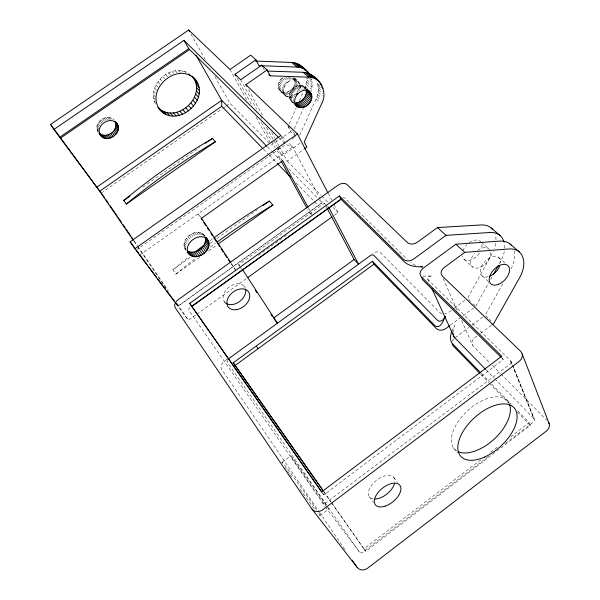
<?xml version="1.0" encoding="UTF-8"?>
<svg xmlns="http://www.w3.org/2000/svg" width="600" height="600" viewBox="0 0 600 600"><rect width="100%" height="100%" fill="white"/><g stroke="black" fill="none" stroke-linecap="round" stroke-linejoin="round"><path stroke-width="0.45" stroke-dasharray="3 2.25" d="M281.805 92.017L284.43 92.633L288.743 91.627L293.993 96.375C287.827 99.938 282.788 93.435 279.038 89.317C276.975 84.938 279.45 79.688 283.192 77.07L288.457 81.765C294.375 76.305 303.63 83.483 299.483 90.51L294.188 85.808L295.005 81.33L293.587 77.535M287.017 96.788C281.04 93.6 283.553 84.773 288.457 81.765M294.278 103.433C281.49 97.493 297.293 77.505 306.075 88.387M453.03 332.64L453.353 329.062L454.47 325.56L451.972 330.998M98.198 132.06C92.28 122.985 107.183 112.102 114.218 120.157M304.68 88.995L306.638 82.2L306.765 77.73L312.142 82.365L312 86.858L310.897 91.44M299.7 135.248L316.058 99.023C318.51 93.57 319.245 87.03 316.665 81.488M155.385 103.762C146.137 84.938 171.233 62.108 188.955 73.53M186.195 250.417C177.442 240.097 197.34 225.03 204.968 236.153M511.088 362.13L510.06 364.178L325.028 503.498M295.793 136.493L290.67 131.565L287.993 126.442L296.332 107.722M299.37 100.913L303.54 91.552M294.248 128.85L303.255 108.757M288.743 91.627L292.5 88.582L294.188 85.808M227.415 359.91L227.085 361.875L327.93 506.805M475.74 306.322L488.82 282.69M490.627 279.428L491.978 276.983M499.192 263.947L500.55 261.502A29.332 18.143 -46.7 0 0 504.412 250.837M502.717 283.875L485.13 315.315L488.438 318.48M322.702 493.403L323.798 494.873L503.205 359.625L502.5 357.915M517.717 410.903L529.14 422.52L509.933 437.535M176.377 303.757L178.267 306.09L318.322 205.673L322.14 202.71L320.407 199.425M480.908 459.728L363.885 548.857L331.365 502.522M490.582 452.332L498.772 446.07M488.287 456.51L361.47 553.08L359.407 552.045L325.71 507.3M505.342 443.467L533.528 421.912L534.57 420.09L512.707 365.798L534.308 419.168M363.885 548.857L365.737 551.347L530.34 425.43L529.14 422.52M320.025 515.64L328.68 509.1M455.07 337.763L468.998 327.36M471.93 325.17L482.933 316.957M476.978 336.075L474.787 337.71A7.305 5.865 -20.1 0 0 473.34 346.252L489.78 362.805M480.615 333.353L491.535 325.178M450.428 325.163L460.11 317.955M463.088 315.743L473.505 307.98M282.067 462.27L290.685 455.842M451.283 310.462L449.077 312.105A7.005 5.43 -22.5 0 1 444.75 313.8M454.23 308.272L465.285 300.067M227.272 359.16L224.25 361.365A6.652 4.86 -37.6 0 0 221.632 369.263L318.907 511.5M176.16 303.877L188.43 320.265L196.028 314.798M196.792 314.257L246.938 278.168M334.312 215.288L338.115 212.55L334.26 205.103M178.058 306.007L322.14 202.71L319.53 200.048M239.64 266.288L238.635 264.743L324.472 203.175L327.038 205.785M258.382 255.36L286.425 235.237M199.41 257.377L175.92 274.125L172.86 269.812L190.343 257.362M210.097 243.292L213.9 240.585M216.938 238.425L257.22 209.745M208.507 250.897L216.84 244.958M189.922 307.612L188.858 308.565L188.925 310.327L325.147 506.558M279.225 146.325L287.22 161.123L303.87 149.325M277.147 149.663L280.875 147.03M292.065 139.132L295.043 137.025M136.282 249.998L285.66 144.472L292.68 146.925L319.98 198.608M139.875 255.007L292.68 146.925L286.733 141.09M277.035 150.825L282.067 155.91L301.605 142.087M290.67 131.565L271.41 145.148L270.06 142.68M142.868 187.125L199.433 147.578M101.34 192.998L222.397 108.69M223.163 108.157L225.465 106.552M226.23 106.02L230.062 103.35L270.097 143.82M342.697 197.947L343.995 197.7L344.947 198.233L407.168 259.305M422.888 276.577L425.168 275.993L432.232 276.022L428.445 276.638L427.342 277.733L428.783 281.752M324.157 503.632L322.343 502.83M292.935 102.203L294.202 102.637M415.755 265.493L410.513 262.59M317.43 83.415L320.212 85.8M309.157 77.903L311.85 80.22L312.142 82.365M317.955 85.47L320.737 87.855M318.248 87.623L322.41 91.215M306.817 79.942L312.188 84.585M318.285 89.858L322.447 93.457M306.638 82.2L312 86.858M318.082 92.145L322.237 95.752M306.21 84.48L311.565 89.153M317.64 94.448L321.788 98.07M305.558 86.752L307.56 88.515M316.965 96.75L321.105 100.38M293.993 77.782L297.983 81.278M481.365 242.303L488.707 248.745M498.592 257.43L505.553 263.543M294.255 78.12L298.905 82.207M304.013 86.58L306.308 88.71M294.218 78.248L296.873 80.58M302.903 85.875L306.33 88.89M294.3 78.653L299.61 83.325M292.957 77.79L295.612 80.123M301.635 85.418L305.752 89.04M294.772 79.935L300.082 84.608M316.058 99.023L320.19 102.66M292.245 78.18L294.233 79.927M300.255 85.23L305.048 89.453M295.005 81.33L300.315 86.01M289.478 77.078L292.785 80.002M298.8 85.305L303.585 89.535M294.983 82.8L300.285 87.495M288.007 77.415L291.315 80.34M297.315 85.65L301.41 89.28M294.705 84.308L300.007 89.01M285.9 77.422L289.853 80.933M295.845 86.25L299.933 89.887M294.435 87.09L298.522 90.735M293.445 87.248L298.072 91.373M281.91 78.113L287.168 82.808M293.138 88.148L297.892 92.4M292.5 88.582L296.452 92.13M280.778 79.328L286.02 84.037M291.983 89.385L297.405 94.252M291.375 89.782L295.327 93.338M279.825 80.685L285.06 85.403M291.007 90.758L296.423 95.64M290.115 90.81L294.712 94.957M279.075 82.14L284.31 86.865M290.243 92.235L294.975 96.517M278.565 83.655L283.785 88.387M289.718 93.765L293.767 97.44M287.31 92.213L292.553 96.968M278.303 85.17L283.522 89.918M289.44 95.302L294.157 99.6M285.862 92.558L291.09 97.32M278.295 86.655L283.507 91.403M289.425 96.802L294.135 101.1M284.43 92.633L289.65 97.403M278.543 88.05L283.748 92.812M289.665 98.212L293.7 101.903M283.065 92.453L288.278 97.222M279.038 89.317L284.243 94.088M290.153 99.495L294.188 103.185M279.765 90.427L285.9 96.105M290.88 100.605L294.915 104.302M464.197 259.403L472.688 267.173M482.362 276.038L488.49 281.655M287.993 126.442L292.478 130.748M470.67 301.462L467.498 298.425L491.918 253.905A29.04 18.18 -46.8 0 0 493.252 251.243M473.205 303.892L475.11 305.715M489.097 319.118L491.077 321.015M282.112 136.553L286.072 140.445M279.09 137.977L285.66 144.472L280.897 135.54M492.412 365.452L500.303 373.403M500.955 374.062L546.982 420.42M287.22 161.123L321.15 195.405M321.803 196.065L328.327 202.665M332.895 207.278L338.115 212.55M282.735 160.74L278.805 156.735L280.582 159.998M327.683 206.438L328.965 207.743M267.345 146.843L271.26 150.825M271.905 151.493L279.735 159.472M288.862 168.773L318.877 199.38M486.217 369.983L494.062 377.985M494.715 378.645L533.933 418.635L512.648 365.58M263.528 149.28L268.755 154.657M269.407 155.325L276.593 162.72M296.175 182.88L313.77 200.985M314.423 201.66L318.322 205.673M481.433 373.56L489.21 381.562M491.798 384.225L511.237 404.235M507.743 401.303L509.588 403.215M480.862 374.423L488.678 382.478M489.33 383.145L508.86 403.283M517.32 412.005L530.34 425.43M184.882 71.468L186.015 72.637M181.83 70.725L182.955 71.887M178.605 70.477L181.403 73.395M175.29 70.74L178.072 73.665M311.272 214.44L309.045 212.1L307.718 209.655M171.953 71.505L173.618 73.267M168.69 72.758L171.45 75.705M501.862 358.125L503.205 359.625M165.578 74.468L168.322 77.422M162.69 76.597L164.873 78.975M160.095 79.095L161.73 80.88M157.86 81.892L160.567 84.885M156.038 84.922L158.738 87.93M154.68 88.125L156.825 90.532M153.803 91.403L155.407 93.218M153.435 94.68L156.105 97.718M185.235 249.12L186.233 250.252M153.585 97.882L155.183 99.712M154.238 100.935L155.303 102.157M453.653 448.072L457.717 452.76M427.612 279.202L510.548 360.788L512.295 364.71M201.57 218.22L198.075 213.84L200.64 217.725M238.635 264.743L239.775 266.175M235.913 270.502L230.858 263.58M244.215 286.312L245.34 287.76M393.63 477.3L397.493 482.235M202.875 233.843L205.35 237.007M201.54 233.04L204.51 236.843M110.565 117.773L111.555 119.04M200.01 232.507L203.468 236.94M109.05 117.442L110.535 119.355M198.322 232.252L201.78 236.692M107.46 117.375L109.935 120.562M196.538 232.29L199.98 236.737M105.84 117.57L107.317 119.483M194.692 232.612L198.135 237.067M104.227 118.02L106.688 121.215M192.855 233.22L196.282 237.683M102.683 118.71L104.153 120.63M191.07 234.09L193.35 237.067M101.243 119.625L103.688 122.828M189.398 235.2L192.81 239.678M99.953 120.735L102.39 123.945M187.875 236.52L191.28 240.998M98.858 122.01L100.312 123.938M186.562 237.998L189.953 242.49M97.972 123.405L99.915 125.985M185.483 239.603L188.873 244.103M97.335 124.89L99.757 128.123M184.68 241.29L187.575 245.145M96.968 126.42L99.382 129.653M184.17 243L186.585 246.218M96.87 127.942L99.285 131.183M183.975 244.68L186.863 248.55M97.05 129.42L98.01 130.718M184.087 246.292L186.015 248.88M97.493 130.8L98.46 132.097M184.515 247.792L185.955 249.728M224.265 301.62L225.915 303.84M369.285 496.68L373.567 502.447M323.798 494.873L322.612 493.192M323.835 491.67L330.817 501.615M331.358 502.38L365.737 551.347M323.835 491.805L330.825 501.75M328.462 507.57L359.407 552.045M134.07 240.817L137.235 245.445M137.76 246.218L168.375 290.955M176.82 303.3L188.43 320.265M319.44 512.273L345.345 550.148M133.988 241.32L137.153 245.947M137.678 246.712L166.148 288.353M176.16 303L178.267 306.09M203.978 234.885L204.81 236.138M231.285 263.355L235.388 269.58M240.15 267.06L241.657 269.385M304.935 87.502L305.647 88.627M190.98 34.072L205.237 59.34M214.89 76.455L230.062 103.35M230.002 69.495L247.11 100.74M256.11 117.188L269.61 141.855M308.505 208.042L312.053 214.567M237.248 78.367L252.375 106.118M261.278 122.438L271.065 140.392M271.507 141.21L275.07 147.743M240.712 79.733L256.725 109.222M260.722 116.595L261.615 118.23M266.505 127.245L273.173 139.53M273.623 140.347L276.735 146.085M277.178 146.903L282.067 155.91M248.565 89.617L262.343 115.095M271.673 132.36L274.785 138.113M275.228 138.93L278.782 145.507M324.472 203.175L325.343 204.833M325.778 205.657L327.082 208.147M293.498 132.09L295.41 135.765M262.913 67.305L264.428 70.238M328.267 193.522L331.688 200.145M443.183 278.625L457.11 310.2M461.625 320.438L472.537 345.188M510.96 361.493L512.355 364.935L510.9 361.23M311.49 78.855L311.85 80.22M172.86 269.812A449.168 252.053 -38.7 0 1 188.37 257.25M209.962 240.78A449.168 252.053 -38.7 0 1 212.145 239.175M175.92 274.125A451.095 251.67 -38.7 0 1 195.81 258.112M210.292 247.087A451.095 251.67 -38.7 0 1 215.407 243.315M452.438 341.317A7.23 5.782 -21.9 0 1 453.908 338.805M441.832 313.553A7.005 5.43 -22.5 0 1 439.567 312.233L380.933 253.178A6.488 4.71 -26.2 0 0 372.397 253.522M490.612 252.308A12.225 7.567 -46.7 0 1 476.7 268.207A12.225 7.567 -46.7 0 1 474.6 253.335M477.728 250.433A12.225 7.567 -46.7 0 1 489.623 249.697M481.957 244.688A12.105 7.582 -46.8 0 1 481.237 249.712M479.377 253.215A12.105 7.582 -46.8 0 1 469.072 260.355A12.105 7.582 -46.8 0 1 462.202 255.892M462.862 250.853A12.105 7.582 -46.8 0 1 466.987 244.59M469.11 242.76A12.105 7.582 -46.8 0 1 480.952 242.085M225.278 302.76A12.578 8.947 -37.5 0 1 228.975 287.115A12.578 8.947 -37.5 0 1 245.048 287.58M488.138 276.757A12.367 7.545 -46.6 0 1 480.48 269.752A12.367 7.545 -46.6 0 1 491.647 256.965A12.367 7.545 -46.6 0 1 500.52 262.582M373.215 498.96A15.57 8.617 -38.9 0 1 376.365 480.39A15.57 8.617 -38.9 0 1 394.86 481.717M318.87 513.502A32.782 0.877 54.7 0 1 318.105 513.623M314.22 508.575A32.782 0.877 54.7 0 1 299.093 487.71M291.525 476.873A32.782 0.877 54.7 0 1 290.123 474.825M289.237 473.528A32.782 0.877 54.7 0 1 285.173 467.445M282.585 463.342A32.782 0.877 54.7 0 1 293.228 476.572A32.782 0.877 54.7 0 1 316.545 509.88M504.697 248.303A29.332 18.143 -46.7 0 0 504.39 243.6A43.223 26.85 -46.2 0 0 504.022 242.183M495.982 239.962A29.04 18.18 -46.8 0 0 495.623 236.093A42.795 26.902 -46.3 0 0 495.248 234.675M495.697 243.3A29.04 18.18 -46.8 0 1 494.332 248.565M456.96 451.08A35.782 19.455 -42.4 0 1 467.55 410.737A35.782 19.455 -42.4 0 1 508.957 403.2M514.028 250.748A43.71 26.775 -46.2 0 1 514.388 252.165A29.662 18.098 -46.6 0 1 510.757 269.498M327.435 507.03A32.745 0.555 54.5 0 1 327.697 508.05M326.873 507A32.745 0.555 54.5 0 1 298.065 466.942A32.745 0.555 54.5 0 1 297.502 464.655A32.745 0.555 54.5 0 1 326.55 505.695"/><path stroke-width="0.9" d="M300.975 107.738L295.582 102.81C301.92 102.802 307.47 96.165 306.12 89.918L311.61 94.755C313.942 103.477 300.968 112.808 294.915 104.302M421.83 277.695L422.812 280.005L501.202 357.465M190.837 255.683L187.47 251.16C195.78 255.255 207.135 246.683 205.358 237.562L208.822 241.995C211.29 252.712 194.025 262.725 187.635 252.353M157.995 107.392C175.703 125.483 208.2 96.03 192.345 76.448C215.685 96.39 175.635 132.825 158.055 107.528M101.558 136.395L99.142 133.148C106.335 139.77 119.498 130.17 115.02 121.343C126.795 131.025 105.45 146.797 99.165 133.358M451.972 330.998C450.338 334.882 449.49 339.983 452.28 343.545L480.787 372.892M493.335 274.538L498.293 265.575M322.072 492.428L191.88 306.405L341.002 199.298L405.045 262.447C409.875 266.513 416.618 266.94 422.655 266.843L420.877 266.7M227.955 359.228L370.733 255.285L372 254.903L373.605 255.173L437.565 320.385C440.67 323.115 444.255 319.005 445.342 316.185C443.707 319.702 440.722 329.49 435.097 325.868L372.48 261.293L233.25 362.782L323.303 491.04M296.64 94.515L297.772 93.308M492.263 324.638L493.717 323.543L519.382 278.093A29.97 18.045 -46.5 0 0 523.53 260.002A44.16 26.707 -46.1 0 0 522.638 256.928A30 18.082 -46.6 0 0 508.942 248.985L464.798 252.353L444.263 267.472A7.897 5.933 -21.8 0 0 442.507 276.278L520.515 351.18A8.7 7.095 -16.9 0 1 519.097 361.447L323.07 509.572A8.902 7.47 -43 0 1 311.7 508.717L175.267 307.71A7.14 4.845 -36.5 0 1 178.335 299.572L337.995 185.22A6.96 4.688 -26.7 0 1 347.01 184.575L407.415 242.58A7.545 5.452 -23.7 0 0 417.518 242.13L437.46 227.565L480.967 224.97A29.07 18.218 -46.8 0 1 492.653 229.44M449.685 325.71L445.965 328.485A7.072 5.55 -23 0 1 436.365 328.545L373.957 264.202L372.48 261.293M511.485 245.49A29.693 18.128 -46.6 0 0 499.77 241.11L455.827 244.222L423.232 268.163A7.808 5.843 -23.3 0 0 421.373 276.892L501.795 356.197L321.608 491.925L189.66 303.375L339.315 195.975L403.575 259.343A7.627 5.595 -24.2 0 0 413.783 258.968L446.04 235.343L489.75 232.507A29.362 18.18 -46.7 0 1 503.46 240.54A43.223 26.85 -46.2 0 1 503.805 241.493M323.295 490.905L235.185 365.43L373.957 264.202M273.442 318.165L354.112 259.515L327.082 208.147M191.43 306.525L341.22 198.945M247.695 277.62L332.032 216.93M263.295 205.417L269.377 201.09L272.918 204.983L218.355 243.877M304.627 148.785L306.9 147.18L304.237 142.012L321.57 103.875C329.115 90.442 317.475 73.5 303.112 72.285L267.608 71.07M307.778 72.465L309.127 73.613C306.502 69.57 301.8 67.207 297.03 67.065L258.938 65.648L255.9 59.812L250.733 55.148L230.002 69.495L188.685 30L50.557 124.448L53.925 129.42L183.975 40.373L280.897 135.54L130.148 241.8L134.865 248.752L297.442 133.95L327.84 192.697M123.765 200.49A417.772 256.688 -38.3 0 1 212.423 138.488L215.377 141.735A419.423 256.522 -38.3 0 0 126.308 204.083L123.765 200.49L129.877 196.215M205.545 143.303L207.075 142.23M208.605 141.165L212.423 138.488M126.308 204.083L215.377 141.735M53.925 129.42L99.72 191.197L221.745 106.267L221.708 100.312L195.998 55.215M235.913 75.922L235.02 74.287L255.9 59.812M318.188 80.58L314.798 78.427L310.808 77.242L270.157 75.825L267.12 69.93L261.772 65.108L240.712 79.733L235.02 74.287M96.817 187.148L221.708 100.312L266.692 146.175M246.788 86.332L245.903 84.69L267.12 69.93M59.715 137.227L188.745 48.698L278.438 137.333M60.488 138.127L189.547 49.56M255.623 61.035L291.675 62.468C297.72 62.445 302.34 66.81 306.495 70.62M311.61 94.755C306.683 82.2 287.903 98.198 297.195 106.448M195.18 79.365C177.9 60.847 144.99 89.198 159.653 109.365M208.822 241.995C203.468 229.125 181.92 242.475 188.595 253.65M491.243 227.993L500.048 235.493M510.09 244.05L519.278 251.873M299.505 64.838L307.913 72.023M311.01 74.64L319.605 81.99M297.743 63.877L303.12 68.468M304.41 69.593L305.76 70.74M309.233 73.68L314.798 78.427M319.433 82.403L320.827 83.595M295.83 63.157L301.207 67.748M307.305 72.96L312.862 77.707M320.423 84.18L321.817 85.373M293.805 62.685L299.168 67.275M305.257 72.495L310.808 77.242M321.608 86.992L322.995 88.185M291.675 62.468L297.03 67.065M303.112 72.285L308.647 77.04M308.138 90.195L309.51 91.403M308.37 90.517L310.433 92.332M307.02 89.49L308.392 90.698M307.02 89.835L311.138 93.457M306.337 91.328L311.827 96.165M306.308 92.82L311.79 97.665M306.022 94.343L311.498 99.195M305.49 95.858L310.957 100.718M304.725 97.312L310.185 102.188M303.757 98.67L309.21 103.552M302.618 99.892L308.062 104.782M301.335 100.935L306.765 105.833M299.947 101.767L305.37 106.68M268.815 74.61L270.157 75.825M437.46 227.565L446.04 235.343M455.827 244.222L464.798 252.353M298.493 102.368L303.907 107.288M297.022 102.72L302.43 107.648M294.877 103.252L299.595 107.565M294.952 104.047L298.32 107.13M245.903 84.69L297.442 133.95M117.517 124.53C111.495 114.45 94.245 125.595 100.613 135.308M312.615 75.832L314.032 77.235M301.103 66.03L302.52 67.425M485.565 369.322L454.11 337.02L431.903 288.555M221.745 106.267L262.875 148.605M277.245 163.387L290.303 176.835M191.903 76.117L193.035 77.287M479.565 373.08L453.518 346.23A7.23 5.782 -21.9 0 1 452.295 343.965M194.077 78.877L196.913 81.802M189.398 74.445L190.523 75.615M195.353 81.6L198.195 84.532M196.163 84.547L198.998 87.488M196.47 87.66L199.305 90.615M196.29 90.863L199.118 93.817M354.112 259.515L358.53 264.165L328.965 207.743M195.615 94.073L198.435 97.042M194.475 97.23L197.28 100.215M192.885 100.26L195.683 103.252M190.89 103.087L193.673 106.095M188.528 105.66L191.303 108.675M185.865 107.91L188.625 110.94M182.947 109.792L185.7 112.837M179.85 111.27L182.587 114.315M176.64 112.297L179.363 115.358M173.385 112.86L176.093 115.927M170.16 112.935L172.86 116.01M167.04 112.523L169.725 115.597M164.093 111.63L166.778 114.712M161.392 110.28L164.07 113.355M159.007 108.488L161.678 111.562M274.582 319.605L277.425 323.212L242.625 269.752M115.215 121.433L116.708 123.337M206.452 238.05L207.442 239.317M205.8 237.405L208.275 240.57M205.35 237.007L206.34 238.275M115.583 122.67L118.073 125.858M115.875 124.102L118.365 127.297M205.597 239.115L209.062 243.562M115.898 125.602L118.387 128.797M205.538 240.765L208.995 245.212M115.65 127.118L118.14 130.32M205.17 242.445L208.62 246.9M311.7 508.717L356.97 567.158A8.175 7.23 -47.6 0 0 367.605 568.215L546.51 430.935A8.002 6.9 -13 0 0 548.61 422.332M115.14 128.61L117.623 131.82M204.502 244.125L207.952 248.587M114.382 130.035L116.858 133.252M203.565 245.752L207.007 250.215M113.4 131.355L115.868 134.58M202.38 247.275L205.808 251.752M112.215 132.54L114.675 135.765M200.978 248.655L204.397 253.14M110.865 133.545L113.325 136.778M199.395 249.855L202.815 254.347M109.387 134.34L111.84 137.58M197.692 250.845L201.097 255.337M107.82 134.917L110.273 138.157M195.9 251.58L199.298 256.087M106.215 135.248L108.66 138.488M194.077 252.06L197.468 256.567M104.618 135.322L107.055 138.57M192.27 252.255L195.653 256.778M130.148 241.8L135.165 248.505M139.875 255.007L147.735 265.507M148.86 267.007L156.72 277.507M157.845 279.007L165.705 289.507M166.83 291.007L174.69 301.507M134.865 248.752L175.597 303.135M103.065 135.142L105.495 138.39M190.538 252.173L193.913 256.688M101.61 134.708L104.032 137.962M188.917 251.798L192.292 256.327M100.29 134.04L102.712 137.288M187.672 252.195L189.593 254.782M50.557 124.448L59.483 136.5M60.6 138.007L104.512 197.625M189.66 303.375L191.88 306.405M233.25 362.782L235.185 365.43M136.792 250.71L138.847 253.575M256.418 346.245L258.12 348.705M105.562 199.17L108.203 203.025M109.785 205.335L117.18 216.135M118.23 217.68L121.403 222.308M122.985 224.618L125.093 227.708M126.15 229.252L130.373 235.417M131.43 236.962L133.012 239.28M352.215 560.197L356.97 567.158M99.72 191.197L133.462 240.548M230.775 262.575L201.57 218.22L282.735 160.74L308.055 207.225M201.15 218.498L202.178 220.058M203.708 222.39L205.763 225.495M207.3 227.827L208.83 230.16M210.885 233.265L212.423 235.597M214.47 238.71L216.007 241.042M217.545 243.375L219.593 246.48M221.13 248.812L223.178 251.917M224.715 254.25L226.763 257.362M228.3 259.695L229.837 262.028M255.285 290.288L256.8 292.612M270.923 314.295L272.438 316.612M183.975 40.373L188.745 48.698M188.685 30L189.6 31.628M281.025 160.808L306.825 208.028M261.772 65.108L262.53 66.57M339.315 195.975L341.002 199.298M454.11 337.02L453.442 335.31M522.165 353.91L549.217 423.757M453.12 333.525L453.188 334.29M216.877 242.243A451.095 251.67 -38.7 0 1 272.918 204.983M194.798 252.225A449.168 252.053 -38.7 0 1 204.157 245.093M213.608 238.118A449.168 252.053 -38.7 0 1 269.377 201.09M245.58 289.035A12.578 8.947 -37.5 0 1 239.88 301.305A12.578 8.947 -37.5 0 1 226.545 303.653M499.688 266.07A12.367 7.545 -46.6 0 1 489.87 276.173M394.522 483.562A15.57 8.617 -38.9 0 1 375.06 499.065M509.565 404.618A35.782 19.455 -42.4 0 1 494.197 439.095A35.782 19.455 -42.4 0 1 458.347 451.785M498.63 284.288A12.487 7.522 -46.5 0 0 508.553 266.325A12.487 7.522 -46.5 0 0 490.965 273.555A12.487 7.522 -46.5 0 0 498.63 284.288M385.312 506.085A15.69 8.58 -39 0 0 400.132 485.64A15.69 8.58 -39 0 0 377.377 493.433A15.69 8.58 -39 0 0 385.312 506.085M484.425 457.11A36.06 19.372 -42.4 0 0 514.53 408.3A36.06 19.372 -42.4 0 0 463.425 430.875A36.06 19.372 -42.4 0 0 484.425 457.11M236.49 309.66A12.66 8.947 -37.5 0 0 249.007 292.642A12.66 8.947 -37.5 0 0 229.478 295.673A12.66 8.947 -37.5 0 0 236.49 309.66"/></g></svg>
